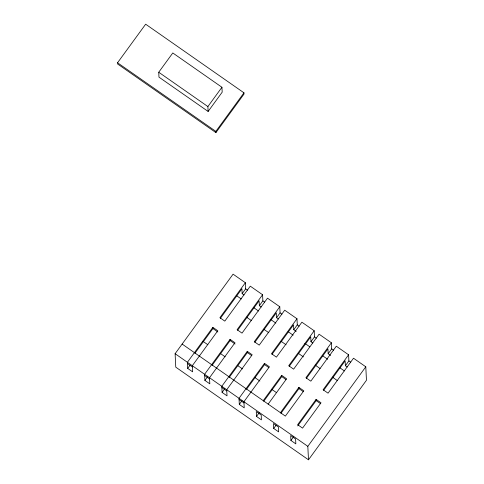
<?xml version="1.0" encoding="UTF-8"?>
<svg xmlns="http://www.w3.org/2000/svg" width="484" height="484" viewBox="0 0 484 484"><rect width="100%" height="100%" fill="white"/><g stroke="black" fill="none" stroke-linecap="round" stroke-linejoin="round"><path stroke-width="0.73" d="M117.545 62.763L145.654 24.2L243.96 92.819L244.021 94.047L215.912 132.61L117.606 63.991L117.545 62.763L215.852 131.388L215.912 132.61M158.74 72.243L172.794 52.962L221.944 87.271L222.186 92.172L208.132 111.453L158.976 77.144L158.74 72.243L207.89 106.559L208.132 111.453M207.89 106.559L221.944 87.271M215.852 131.388L243.96 92.819M245.37 282.735L219.899 317.685L224.812 321.116L250.288 286.165L262.576 294.744L237.106 329.695L242.018 333.125L267.489 298.174L279.782 306.753L254.306 341.704L259.224 345.134L284.695 310.184L296.982 318.762L271.512 353.713L276.424 357.144L301.901 322.193L314.189 330.772L288.712 365.722L293.631 369.153L319.101 334.202L331.389 342.781L305.918 377.732L310.831 381.162L336.307 346.211L348.595 354.79L323.118 389.741L328.037 393.171L353.508 358.221L365.795 366.799L366.455 380.261L308.483 459.8L175.771 367.162L175.111 353.701L233.082 274.162L245.37 282.735L245.672 288.857L242.157 293.679L244.003 294.962M212.869 327.329L187.399 362.28L187.695 368.397L192.614 371.827L192.311 365.71L217.788 330.76L212.869 327.329L212.93 328.551L194.925 353.26M220.395 318.309L241.921 288.779L242.157 293.679M187.695 368.397L189.891 365.384M230.075 339.338L204.605 374.283L204.901 380.406L209.814 383.836L209.518 377.72L234.988 342.769L230.075 339.338L230.136 340.561L212.131 365.269M237.602 330.318L259.109 300.806L259.351 305.7L261.197 306.983M204.901 380.406L207.539 376.788M259.351 305.7L262.873 300.866L262.576 294.744M247.282 351.348L221.805 386.292L222.108 392.415L227.02 395.845L226.724 389.729L252.194 354.778L247.282 351.348L247.336 352.57L229.331 377.272M254.808 342.327L276.316 312.809L276.558 317.704L278.397 318.992M222.108 392.415L224.739 388.797M276.558 317.704L280.079 312.876L279.782 306.753M264.482 363.351L239.011 398.302L239.308 404.424L244.226 407.855L243.924 401.732L269.4 366.787L264.482 363.351L264.542 364.579L246.537 389.281M272.008 354.336L293.522 324.818L293.764 329.713L296.22 331.425M239.308 404.424L241.946 400.806M293.764 329.713L297.285 324.879L296.982 318.762M263.242 400.673L281.688 375.36L286.601 378.791L268.154 404.104M263.738 401.29L281.748 376.588L281.688 375.36M289.214 366.34L310.728 336.822L310.964 341.716L312.809 343.005M256.514 416.434L256.272 411.533L261.191 414.969L261.427 419.864L256.514 416.434L259.146 412.816M310.964 341.716L314.485 336.888L314.189 330.772M280.442 412.677L298.888 387.369L303.807 390.8L285.36 416.113L182.135 344.057M280.944 413.3L298.949 388.598L298.888 387.369M306.414 378.349L327.934 348.831L328.17 353.725L330.632 355.438M273.714 428.437L273.478 423.542L278.391 426.973L278.633 431.873L273.714 428.437L275.91 425.424M328.17 353.725L331.691 348.897L331.389 342.781M316.094 399.379L297.648 424.686L302.56 428.116L321.007 402.809L316.094 399.379L316.155 400.601L297.708 425.914M323.621 390.358L345.14 360.834L345.376 365.729L347.222 367.017M290.92 440.446L290.678 435.552L295.597 438.982L295.833 443.882L290.92 440.446L293.552 436.834M345.376 365.729L348.891 360.907L348.595 354.79M308.483 459.8L307.824 446.339L365.795 366.799M245.672 288.857L247.518 290.14M262.873 300.866L264.718 302.149M280.079 312.876L281.924 314.158M297.285 324.879L299.124 326.168M314.485 336.888L316.33 338.177M331.691 348.897L333.53 350.186M348.891 360.907L350.737 362.195M236.319 295.512L241.262 298.961M253.61 307.582L258.547 311.031M270.901 319.652L275.838 323.094M288.192 331.715L293.129 335.164M304.859 343.356L309.802 346.804M322.767 355.855L327.71 359.303M339.441 367.495L344.384 370.944M246.544 317.195L251.486 320.644M263.847 329.271L268.795 332.726M281.156 341.353L286.098 344.808M298.459 353.435L303.407 356.883M315.151 365.081L320.093 368.536M332.454 377.163L337.402 380.618M212.93 328.551L217.848 331.982M230.136 340.561L235.049 343.991M247.336 352.57L251.638 355.571M264.542 364.579L268.844 367.58M281.748 376.588L286.044 379.589M298.949 388.598L303.25 391.598M316.155 400.601L320.456 403.608M202.935 341.305L207.848 344.735M220.208 353.362L225.169 356.823M237.559 365.474L242.514 368.929M254.905 377.581L259.866 381.041M271.633 389.257L276.594 392.718M175.111 353.701L307.824 446.339M187.459 363.502L192.372 366.933M204.659 375.511L209.578 378.942M221.866 387.521L226.778 390.951M239.072 399.53L243.984 402.96"/></g></svg>
